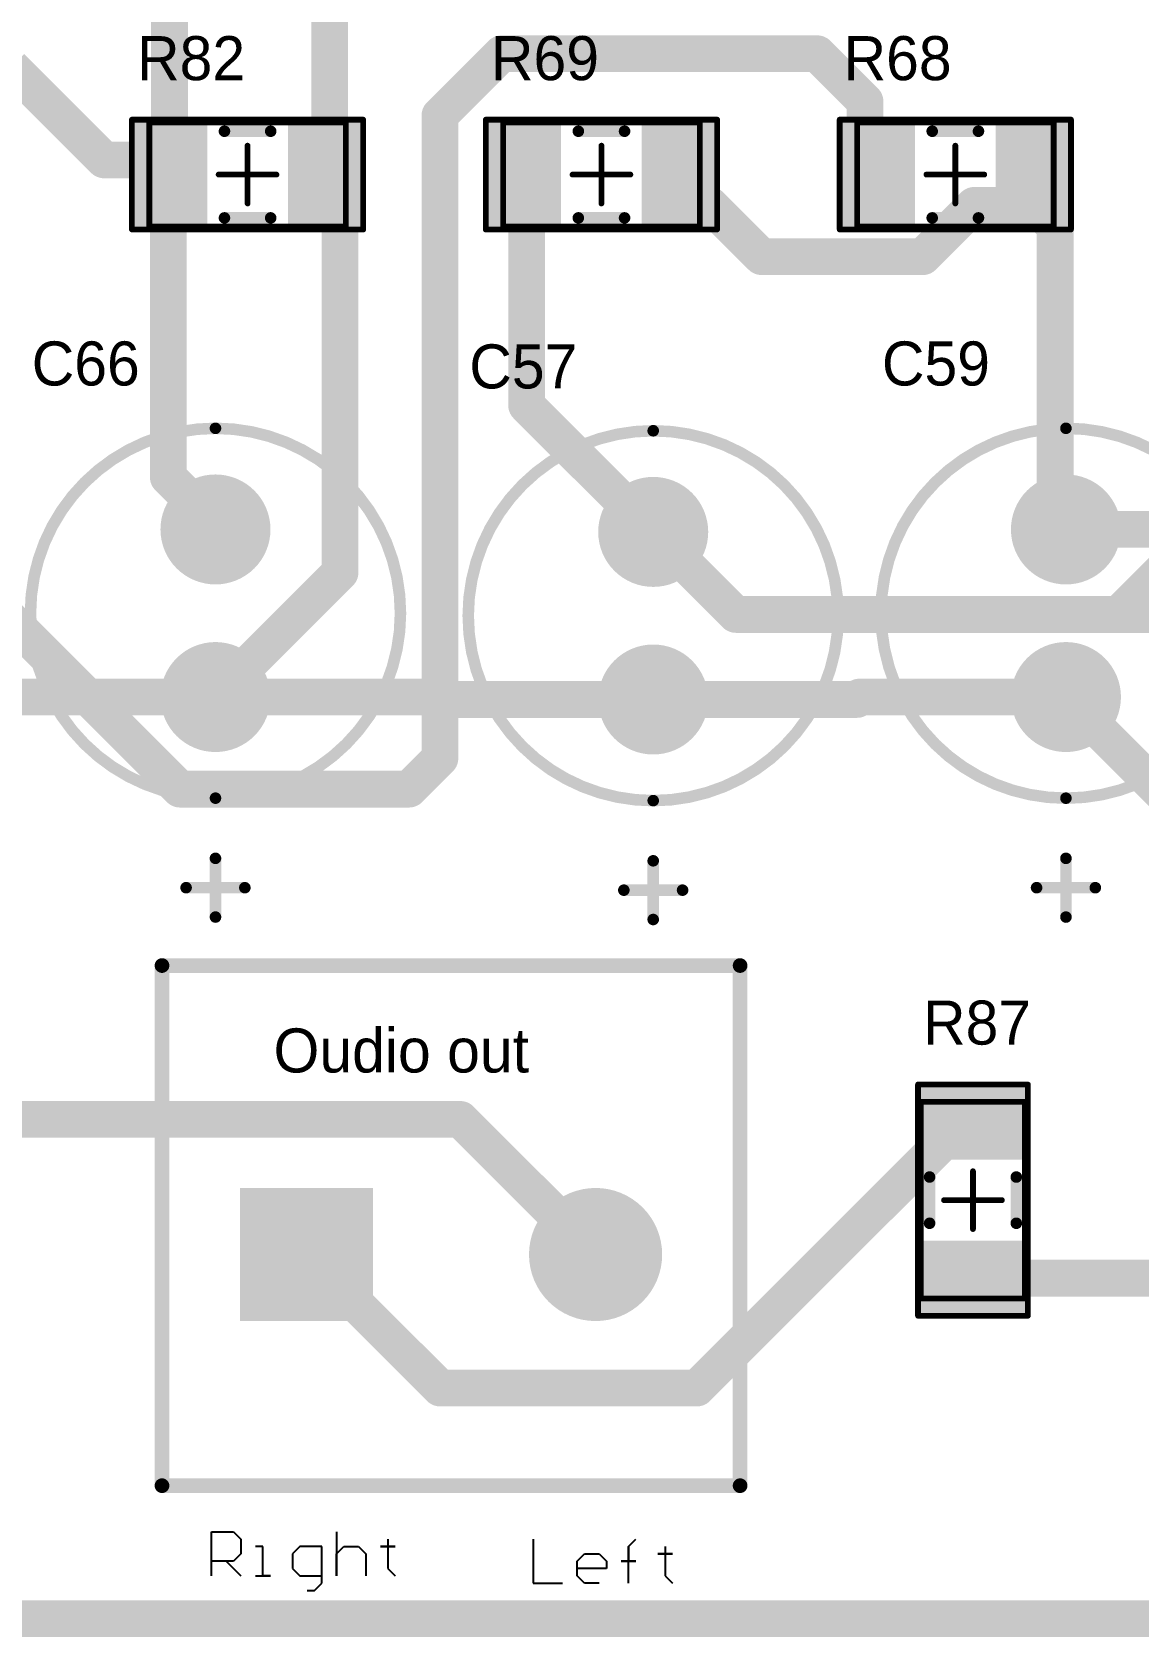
# Model space of a CAD drawing. Header units: millimetres. Extents: x 44 to 108.8, y 43.1 to 119.5.
# Drawn here: x 69.09 to 88.24, y 43.9 to 71.67 of the extents above; entities that cross this region are included whole.
import ezdxf

# ---------------------------------------------------------------- set-up
doc = ezdxf.new("R2010")
doc.units = ezdxf.units.MM
for name, color, linetype in [('BottomLayer', 5, 'Continuous'), ('BottomSolder', 6, 'Continuous'), ('Mechanical13', 56, 'Continuous'), ('Mechanical15', 56, 'Continuous'), ('MultiLayer', 9, 'Continuous'), ('TopLayer', 1, 'Continuous'), ('TopOverlay', 2, 'Continuous'), ('TopPaste', 8, 'Continuous'), ('TopSolder', 216, 'Continuous')]:
    doc.layers.add(name, color=color, linetype=linetype)

# ---------------------------------------------------------------- blocks, each defined once
blk = doc.blocks.new('HEADER_2_9')
at = {"layer": 'BottomLayer', "const_width": 1.05000044}
blk.add_lwpolyline([(4.47498978, 0, 1), (5.524990219999999, 0, 1)], format="xyb", close=True, dxfattribs=at)
at = {"layer": 'BottomLayer'}
blk.add_solid([(-1.05000044, -1.05000044), (1.05000044, -1.05000044), (-1.05000044, 1.05000044), (1.05000044, 1.05000044)], dxfattribs=at)
at = {"layer": 'BottomSolder', "const_width": 1.15160044}
blk.add_lwpolyline([(4.42418978, 0, 1), (5.57579022, 0, 1)], format="xyb", close=True, dxfattribs=at)
at = {"layer": 'BottomSolder'}
blk.add_solid([(-1.15160044, -1.15160044), (1.15160044, -1.15160044), (-1.15160044, 1.15160044), (1.15160044, 1.15160044)], dxfattribs=at)
at = {"layer": 'MultiLayer', "const_width": 1.05000044}
blk.add_lwpolyline([(4.47498978, 0, 1), (5.524990219999999, 0, 1)], format="xyb", close=True, dxfattribs=at)
at = {"layer": 'MultiLayer'}
blk.add_solid([(-1.05000044, -1.05000044), (1.05000044, -1.05000044), (-1.05000044, 1.05000044), (1.05000044, 1.05000044)], dxfattribs=at)
at = {"layer": 'TopLayer', "const_width": 1.05000044}
blk.add_lwpolyline([(4.47498978, 0, 1), (5.524990219999999, 0, 1)], format="xyb", close=True, dxfattribs=at)
at = {"layer": 'TopLayer'}
blk.add_solid([(-1.05000044, -1.05000044), (1.05000044, -1.05000044), (-1.05000044, 1.05000044), (1.05000044, 1.05000044)], dxfattribs=at)
at = {"layer": 'TopOverlay', "const_width": 0.254}
for points in [[(-2.5000204, 4.999989999999999), (7.500010399999999, 4.999989999999999)], [(-2.5000204, -3.999992), (-2.5000204, 4.999989999999999)], [(7.500010399999999, -3.999992), (7.500010399999999, 4.999989999999999)], [(-2.5000204, -3.999992), (7.500010399999999, -3.999992)]]:
    blk.add_lwpolyline(points, dxfattribs=at)
at = {"layer": 'TopOverlay', "const_width": 0.127}
for points in [[(-2.5635204, 4.999989999999999, 1), (-2.4365204, 4.999989999999999, 1)], [(-2.5635204, 4.999989999999999, 1), (-2.4365204, 4.999989999999999, 1)], [(7.4365104, 4.999989999999999, 1), (7.563510399999999, 4.999989999999999, 1)], [(7.4365104, 4.999989999999999, 1), (7.563510399999999, 4.999989999999999, 1)], [(-2.5635204, -3.999992, 1), (-2.4365204, -3.999992, 1)], [(-2.5635204, -3.999992, 1), (-2.4365204, -3.999992, 1)], [(7.4365104, -3.999992, 1), (7.563510399999999, -3.999992, 1)], [(7.4365104, -3.999992, 1), (7.563510399999999, -3.999992, 1)]]:
    blk.add_lwpolyline(points, format="xyb", close=True, dxfattribs=at)
at = {"layer": 'TopSolder', "const_width": 1.15160044}
blk.add_lwpolyline([(4.42418978, 0, 1), (5.57579022, 0, 1)], format="xyb", close=True, dxfattribs=at)
at = {"layer": 'TopSolder'}
blk.add_solid([(-1.15160044, -1.15160044), (1.15160044, -1.15160044), (-1.15160044, 1.15160044), (1.15160044, 1.15160044)], dxfattribs=at)
blk = doc.blocks.new('C1206_11')
at = {"layer": 'Mechanical13', "const_width": 0.0999998}
for points in [[(-1.69999406, 0.89998296), (1.69999914, 0.89998296)], [(-1.69999406, 0.89998296), (-1.69999406, -0.90001344)], [(1.69999914, 0.89998296), (1.69999914, -0.90001344)], [(-1.69999406, -0.90001344), (1.69999914, -0.90001344)]]:
    blk.add_lwpolyline(points, dxfattribs=at)
at = {"layer": 'Mechanical13', "const_width": 0.0499999}
for points in [[(-1.72499274, 0.89998296, 1), (-1.67499538, 0.89998296, 1)], [(-1.72499274, 0.89998296, 1), (-1.67499538, 0.89998296, 1)], [(1.67500046, 0.89998296, 1), (1.72499782, 0.89998296, 1)], [(1.67500046, 0.89998296, 1), (1.72499782, 0.89998296, 1)], [(-1.72499274, -0.90001344, 1), (-1.67499538, -0.90001344, 1)], [(-1.72499274, -0.90001344, 1), (-1.67499538, -0.90001344, 1)], [(1.67500046, -0.90001344, 1), (1.72499782, -0.90001344, 1)], [(1.67500046, -0.90001344, 1), (1.72499782, -0.90001344, 1)]]:
    blk.add_lwpolyline(points, format="xyb", close=True, dxfattribs=at)
at = {"layer": 'Mechanical15', "const_width": 0.0999998}
for points in [[(-2.00001886, 0.95002096), (2.00002394, 0.95002096)], [(-2.00001886, 0.95002096), (-2.00001886, -0.95000064)], [(2.00002394, 0.95002096), (2.00002394, -0.95000064)], [(-2.286e-05, 0.49998376), (-2.286e-05, -0.5000142399999999)], [(-0.49999646, 1.016e-05), (0.50000154, 1.016e-05)], [(-2.00001886, -0.95000064), (2.00002394, -0.95000064)]]:
    blk.add_lwpolyline(points, dxfattribs=at)
at = {"layer": 'Mechanical15', "const_width": 0.0499999}
for points in [[(-2.02501754, 0.95002096, 1), (-1.97502018, 0.95002096, 1)], [(-2.02501754, 0.95002096, 1), (-1.97502018, 0.95002096, 1)], [(1.97502526, 0.95002096, 1), (2.02502262, 0.95002096, 1)], [(1.97502526, 0.95002096, 1), (2.02502262, 0.95002096, 1)], [(-0.02502154, 0.49998376, 1), (0.02497582, 0.49998376, 1)], [(-0.5249951399999999, 1.016e-05, 1), (-0.47499778, 1.016e-05, 1)], [(0.47500286, 1.016e-05, 1), (0.52500022, 1.016e-05, 1)], [(-0.02502154, -0.5000142399999999, 1), (0.02497582, -0.5000142399999999, 1)], [(-2.02501754, -0.95000064, 1), (-1.97502018, -0.95000064, 1)], [(-2.02501754, -0.95000064, 1), (-1.97502018, -0.95000064, 1)], [(1.97502526, -0.95000064, 1), (2.02502262, -0.95000064, 1)], [(1.97502526, -0.95000064, 1), (2.02502262, -0.95000064, 1)]]:
    blk.add_lwpolyline(points, format="xyb", close=True, dxfattribs=at)
at = {"layer": 'TopLayer'}
for points in [[(-0.7999831599999999, -0.8499881399999999), (-0.7999831599999999, 0.85000846), (-1.89998096, -0.8499881399999999), (-1.89998096, 0.85000846)], [(1.89998604, -0.8499881399999999), (1.89998604, 0.85000846), (0.7999882399999999, -0.8499881399999999), (0.7999882399999999, 0.85000846)]]:
    blk.add_solid(points, dxfattribs=at)
at = {"layer": 'TopOverlay', "const_width": 0.1999996}
for points in [[(-0.40002206, 0.75002136), (0.39997634, 0.75002136)], [(-0.40002206, -0.75000104), (0.39997634, -0.75000104)]]:
    blk.add_lwpolyline(points, dxfattribs=at)
at = {"layer": 'TopOverlay', "const_width": 0.0999998}
for points in [[(-0.45002196, 0.75002136, 1), (-0.35002216, 0.75002136, 1)], [(0.34997644, 0.75002136, 1), (0.44997624, 0.75002136, 1)], [(-0.45002196, -0.75000104, 1), (-0.35002216, -0.75000104, 1)], [(0.34997644, -0.75000104, 1), (0.44997624, -0.75000104, 1)]]:
    blk.add_lwpolyline(points, format="xyb", close=True, dxfattribs=at)
at = {"layer": 'TopPaste'}
for points in [[(-0.7999831599999999, -0.8499881399999999), (-0.7999831599999999, 0.85000846), (-1.89998096, -0.8499881399999999), (-1.89998096, 0.85000846)], [(1.89998604, -0.8499881399999999), (1.89998604, 0.85000846), (0.7999882399999999, -0.8499881399999999), (0.7999882399999999, 0.85000846)]]:
    blk.add_solid(points, dxfattribs=at)
at = {"layer": 'TopSolder'}
for points in [[(-0.69838316, -0.9515881399999999), (-0.69838316, 0.95160846), (-2.00158096, -0.9515881399999999), (-2.00158096, 0.95160846)], [(2.00158604, -0.9515881399999999), (2.00158604, 0.95160846), (0.6983882399999999, -0.9515881399999999), (0.6983882399999999, 0.95160846)]]:
    blk.add_solid(points, dxfattribs=at)
blk = doc.blocks.new('C1206_16')
at = {"layer": 'Mechanical13', "const_width": 0.0999998}
for points in [[(1.69998644, 0.90001344), (-1.70000676, 0.90001344)], [(-1.70000676, 0.90001344), (-1.70000676, -0.89998296)], [(1.69998644, 0.90001344), (1.69998644, -0.89998296)], [(1.69998644, -0.89998296), (-1.70000676, -0.89998296)]]:
    blk.add_lwpolyline(points, dxfattribs=at)
at = {"layer": 'Mechanical13', "const_width": 0.0499999}
for points in [[(-1.72500544, 0.90001344, 1), (-1.67500808, 0.90001344, 1)], [(-1.72500544, 0.90001344, 1), (-1.67500808, 0.90001344, 1)], [(1.67498776, 0.90001344, 1), (1.72498512, 0.90001344, 1)], [(1.67498776, 0.90001344, 1), (1.72498512, 0.90001344, 1)], [(-1.72500544, -0.89998296, 1), (-1.67500808, -0.89998296, 1)], [(-1.72500544, -0.89998296, 1), (-1.67500808, -0.89998296, 1)], [(1.67498776, -0.89998296, 1), (1.72498512, -0.89998296, 1)], [(1.67498776, -0.89998296, 1), (1.72498512, -0.89998296, 1)]]:
    blk.add_lwpolyline(points, format="xyb", close=True, dxfattribs=at)
at = {"layer": 'Mechanical15', "const_width": 0.0999998}
for points in [[(2.00001124, 0.95000064), (-1.99998076, 0.95000064)], [(-1.99998076, 0.95000064), (-1.99998076, -0.95002096)], [(2.00001124, 0.95000064), (2.00001124, -0.95002096)], [(1.524e-05, 0.5000142399999999), (1.524e-05, -0.49998376)], [(0.49998884, -1.016e-05), (-0.50000916, -1.016e-05)], [(2.00001124, -0.95002096), (-1.99998076, -0.95002096)]]:
    blk.add_lwpolyline(points, dxfattribs=at)
at = {"layer": 'Mechanical15', "const_width": 0.0499999}
for points in [[(-2.02497944, 0.95000064, 1), (-1.97498208, 0.95000064, 1)], [(-2.02497944, 0.95000064, 1), (-1.97498208, 0.95000064, 1)], [(1.97501256, 0.95000064, 1), (2.02500992, 0.95000064, 1)], [(1.97501256, 0.95000064, 1), (2.02500992, 0.95000064, 1)], [(-0.02498344, 0.5000142399999999, 1), (0.02501392, 0.5000142399999999, 1)], [(-0.52500784, -1.016e-05, 1), (-0.47501048, -1.016e-05, 1)], [(0.4749901599999999, -1.016e-05, 1), (0.52498752, -1.016e-05, 1)], [(-0.02498344, -0.49998376, 1), (0.02501392, -0.49998376, 1)], [(-2.02497944, -0.95002096, 1), (-1.97498208, -0.95002096, 1)], [(-2.02497944, -0.95002096, 1), (-1.97498208, -0.95002096, 1)], [(1.97501256, -0.95002096, 1), (2.02500992, -0.95002096, 1)], [(1.97501256, -0.95002096, 1), (2.02500992, -0.95002096, 1)]]:
    blk.add_lwpolyline(points, format="xyb", close=True, dxfattribs=at)
at = {"layer": 'TopLayer'}
for points in [[(-0.79999586, -0.85000846), (-0.79999586, 0.8499881399999999), (-1.89999366, -0.85000846), (-1.89999366, 0.8499881399999999)], [(1.89997334, -0.85000846), (1.89997334, 0.8499881399999999), (0.7999755399999999, -0.85000846), (0.7999755399999999, 0.8499881399999999)]]:
    blk.add_solid(points, dxfattribs=at)
at = {"layer": 'TopOverlay', "const_width": 0.1999996}
for points in [[(0.40001444, 0.75000104), (-0.39998396, 0.75000104)], [(0.40001444, -0.75002136), (-0.39998396, -0.75002136)]]:
    blk.add_lwpolyline(points, dxfattribs=at)
at = {"layer": 'TopOverlay', "const_width": 0.0999998}
for points in [[(-0.44998386, 0.75000104, 1), (-0.34998406, 0.75000104, 1)], [(0.35001454, 0.75000104, 1), (0.45001434, 0.75000104, 1)], [(-0.44998386, -0.75002136, 1), (-0.34998406, -0.75002136, 1)], [(0.35001454, -0.75002136, 1), (0.45001434, -0.75002136, 1)]]:
    blk.add_lwpolyline(points, format="xyb", close=True, dxfattribs=at)
at = {"layer": 'TopPaste'}
for points in [[(-0.79999586, -0.85000846), (-0.79999586, 0.8499881399999999), (-1.89999366, -0.85000846), (-1.89999366, 0.8499881399999999)], [(1.89997334, -0.85000846), (1.89997334, 0.8499881399999999), (0.7999755399999999, -0.85000846), (0.7999755399999999, 0.8499881399999999)]]:
    blk.add_solid(points, dxfattribs=at)
at = {"layer": 'TopSolder'}
for points in [[(-0.69839586, -0.95160846), (-0.69839586, 0.9515881399999999), (-2.00159366, -0.95160846), (-2.00159366, 0.9515881399999999)], [(2.00157334, -0.95160846), (2.00157334, 0.9515881399999999), (0.69837554, -0.95160846), (0.69837554, 0.9515881399999999)]]:
    blk.add_solid(points, dxfattribs=at)
blk = doc.blocks.new('C1206_29')
at = {"layer": 'Mechanical13', "const_width": 0.0999998}
for points in [[(-1.70000676, -0.90001344), (-1.70000676, 0.89998296)], [(-1.70000676, 0.89998296), (1.69998644, 0.89998296)], [(1.69998644, -0.90001344), (1.69998644, 0.89998296)], [(-1.70000676, -0.90001344), (1.69998644, -0.90001344)]]:
    blk.add_lwpolyline(points, dxfattribs=at)
at = {"layer": 'Mechanical13', "const_width": 0.0499999}
for points in [[(-1.72500544, 0.89998296, 1), (-1.67500808, 0.89998296, 1)], [(-1.72500544, 0.89998296, 1), (-1.67500808, 0.89998296, 1)], [(1.67498776, 0.89998296, 1), (1.72498512, 0.89998296, 1)], [(1.67498776, 0.89998296, 1), (1.72498512, 0.89998296, 1)], [(-1.72500544, -0.90001344, 1), (-1.67500808, -0.90001344, 1)], [(-1.72500544, -0.90001344, 1), (-1.67500808, -0.90001344, 1)], [(1.67498776, -0.90001344, 1), (1.72498512, -0.90001344, 1)], [(1.67498776, -0.90001344, 1), (1.72498512, -0.90001344, 1)]]:
    blk.add_lwpolyline(points, format="xyb", close=True, dxfattribs=at)
at = {"layer": 'Mechanical15', "const_width": 0.0999998}
for points in [[(-1.99998076, -0.95000064), (-1.99998076, 0.95002096)], [(-1.99998076, 0.95002096), (2.00001124, 0.95002096)], [(2.00001124, -0.95000064), (2.00001124, 0.95002096)], [(1.524e-05, -0.5000142399999999), (1.524e-05, 0.49998376)], [(-0.50000916, 1.016e-05), (0.49998884, 1.016e-05)], [(-1.99998076, -0.95000064), (2.00001124, -0.95000064)]]:
    blk.add_lwpolyline(points, dxfattribs=at)
at = {"layer": 'Mechanical15', "const_width": 0.0499999}
for points in [[(-2.02497944, 0.95002096, 1), (-1.97498208, 0.95002096, 1)], [(-2.02497944, 0.95002096, 1), (-1.97498208, 0.95002096, 1)], [(1.97501256, 0.95002096, 1), (2.02500992, 0.95002096, 1)], [(1.97501256, 0.95002096, 1), (2.02500992, 0.95002096, 1)], [(-0.02498344, 0.49998376, 1), (0.02501392, 0.49998376, 1)], [(-0.52500784, 1.016e-05, 1), (-0.47501048, 1.016e-05, 1)], [(0.4749901599999999, 1.016e-05, 1), (0.52498752, 1.016e-05, 1)], [(-0.02498344, -0.5000142399999999, 1), (0.02501392, -0.5000142399999999, 1)], [(-2.02497944, -0.95000064, 1), (-1.97498208, -0.95000064, 1)], [(-2.02497944, -0.95000064, 1), (-1.97498208, -0.95000064, 1)], [(1.97501256, -0.95000064, 1), (2.02500992, -0.95000064, 1)], [(1.97501256, -0.95000064, 1), (2.02500992, -0.95000064, 1)]]:
    blk.add_lwpolyline(points, format="xyb", close=True, dxfattribs=at)
at = {"layer": 'TopLayer'}
for points in [[(-0.79999586, -0.8499881399999999), (-0.79999586, 0.85000846), (-1.89999366, -0.8499881399999999), (-1.89999366, 0.85000846)], [(1.90002414, -0.8499881399999999), (1.90002414, 0.85000846), (0.80002634, -0.8499881399999999), (0.80002634, 0.85000846)]]:
    blk.add_solid(points, dxfattribs=at)
at = {"layer": 'TopOverlay', "const_width": 0.1999996}
for points in [[(-0.39998396, 0.75002136), (0.40001444, 0.75002136)], [(-0.39998396, -0.75000104), (0.40001444, -0.75000104)]]:
    blk.add_lwpolyline(points, dxfattribs=at)
at = {"layer": 'TopOverlay', "const_width": 0.0999998}
for points in [[(-0.44998386, 0.75002136, 1), (-0.34998406, 0.75002136, 1)], [(0.35001454, 0.75002136, 1), (0.45001434, 0.75002136, 1)], [(-0.44998386, -0.75000104, 1), (-0.34998406, -0.75000104, 1)], [(0.35001454, -0.75000104, 1), (0.45001434, -0.75000104, 1)]]:
    blk.add_lwpolyline(points, format="xyb", close=True, dxfattribs=at)
at = {"layer": 'TopPaste'}
for points in [[(-0.79999586, -0.8499881399999999), (-0.79999586, 0.85000846), (-1.89999366, -0.8499881399999999), (-1.89999366, 0.85000846)], [(1.90002414, -0.8499881399999999), (1.90002414, 0.85000846), (0.80002634, -0.8499881399999999), (0.80002634, 0.85000846)]]:
    blk.add_solid(points, dxfattribs=at)
at = {"layer": 'TopSolder'}
for points in [[(-0.69839586, -0.9515881399999999), (-0.69839586, 0.95160846), (-2.00159366, -0.9515881399999999), (-2.00159366, 0.95160846)], [(2.00162414, -0.9515881399999999), (2.00162414, 0.95160846), (0.6984263399999999, -0.9515881399999999), (0.6984263399999999, 0.95160846)]]:
    blk.add_solid(points, dxfattribs=at)
blk = doc.blocks.new('C1206_30')
at = {"layer": 'Mechanical13', "const_width": 0.0999998}
for points in [[(1.69998136, 0.90001344), (-1.70001184, 0.90001344)], [(-1.70001184, 0.90001344), (-1.70001184, -0.89998296)], [(1.69998136, 0.90001344), (1.69998136, -0.89998296)], [(1.69998136, -0.89998296), (-1.70001184, -0.89998296)]]:
    blk.add_lwpolyline(points, dxfattribs=at)
at = {"layer": 'Mechanical13', "const_width": 0.0499999}
for points in [[(-1.72501052, 0.90001344, 1), (-1.67501316, 0.90001344, 1)], [(-1.72501052, 0.90001344, 1), (-1.67501316, 0.90001344, 1)], [(1.67498268, 0.90001344, 1), (1.72498004, 0.90001344, 1)], [(1.67498268, 0.90001344, 1), (1.72498004, 0.90001344, 1)], [(-1.72501052, -0.89998296, 1), (-1.67501316, -0.89998296, 1)], [(-1.72501052, -0.89998296, 1), (-1.67501316, -0.89998296, 1)], [(1.67498268, -0.89998296, 1), (1.72498004, -0.89998296, 1)], [(1.67498268, -0.89998296, 1), (1.72498004, -0.89998296, 1)]]:
    blk.add_lwpolyline(points, format="xyb", close=True, dxfattribs=at)
at = {"layer": 'Mechanical15', "const_width": 0.0999998}
for points in [[(2.00000616, 0.95000064), (-1.99998584, 0.95000064)], [(-1.99998584, 0.95000064), (-1.99998584, -0.95002096)], [(2.00000616, 0.95000064), (2.00000616, -0.95002096)], [(1.016e-05, 0.5000142399999999), (1.016e-05, -0.49998376)], [(0.49998376, -1.016e-05), (-0.5000142399999999, -1.016e-05)], [(2.00000616, -0.95002096), (-1.99998584, -0.95002096)]]:
    blk.add_lwpolyline(points, dxfattribs=at)
at = {"layer": 'Mechanical15', "const_width": 0.0499999}
for points in [[(-2.02498452, 0.95000064, 1), (-1.97498716, 0.95000064, 1)], [(-2.02498452, 0.95000064, 1), (-1.97498716, 0.95000064, 1)], [(1.97500748, 0.95000064, 1), (2.02500484, 0.95000064, 1)], [(1.97500748, 0.95000064, 1), (2.02500484, 0.95000064, 1)], [(-0.02498852, 0.5000142399999999, 1), (0.02500884, 0.5000142399999999, 1)], [(-0.5250129199999999, -1.016e-05, 1), (-0.4750155599999999, -1.016e-05, 1)], [(0.47498508, -1.016e-05, 1), (0.5249824399999999, -1.016e-05, 1)], [(-0.02498852, -0.49998376, 1), (0.02500884, -0.49998376, 1)], [(-2.02498452, -0.95002096, 1), (-1.97498716, -0.95002096, 1)], [(-2.02498452, -0.95002096, 1), (-1.97498716, -0.95002096, 1)], [(1.97500748, -0.95002096, 1), (2.02500484, -0.95002096, 1)], [(1.97500748, -0.95002096, 1), (2.02500484, -0.95002096, 1)]]:
    blk.add_lwpolyline(points, format="xyb", close=True, dxfattribs=at)
at = {"layer": 'TopLayer'}
for points in [[(-0.8000009399999999, -0.85000846), (-0.8000009399999999, 0.8499881399999999), (-1.89999874, -0.85000846), (-1.89999874, 0.8499881399999999)], [(1.90001906, -0.85000846), (1.90001906, 0.8499881399999999), (0.80002126, -0.85000846), (0.80002126, 0.8499881399999999)]]:
    blk.add_solid(points, dxfattribs=at)
at = {"layer": 'TopOverlay', "const_width": 0.1999996}
for points in [[(0.40000936, 0.75000104), (-0.39998904, 0.75000104)], [(0.40000936, -0.75002136), (-0.39998904, -0.75002136)]]:
    blk.add_lwpolyline(points, dxfattribs=at)
at = {"layer": 'TopOverlay', "const_width": 0.0999998}
for points in [[(-0.4499889399999999, 0.75000104, 1), (-0.34998914, 0.75000104, 1)], [(0.3500094599999999, 0.75000104, 1), (0.45000926, 0.75000104, 1)], [(-0.4499889399999999, -0.75002136, 1), (-0.34998914, -0.75002136, 1)], [(0.3500094599999999, -0.75002136, 1), (0.45000926, -0.75002136, 1)]]:
    blk.add_lwpolyline(points, format="xyb", close=True, dxfattribs=at)
at = {"layer": 'TopPaste'}
for points in [[(-0.8000009399999999, -0.85000846), (-0.8000009399999999, 0.8499881399999999), (-1.89999874, -0.85000846), (-1.89999874, 0.8499881399999999)], [(1.90001906, -0.85000846), (1.90001906, 0.8499881399999999), (0.80002126, -0.85000846), (0.80002126, 0.8499881399999999)]]:
    blk.add_solid(points, dxfattribs=at)
at = {"layer": 'TopSolder'}
for points in [[(-0.69840094, -0.95160846), (-0.69840094, 0.9515881399999999), (-2.00159874, -0.95160846), (-2.00159874, 0.9515881399999999)], [(2.00161906, -0.95160846), (2.00161906, 0.9515881399999999), (0.69842126, -0.95160846), (0.69842126, 0.9515881399999999)]]:
    blk.add_solid(points, dxfattribs=at)
blk = doc.blocks.new('CAPACITOR_100UF_44')
at = {"layer": 'BottomLayer', "const_width": 0.8499983}
for points in [[(-0.4249801, 2.032e-05, 1), (0.42502074, 2.032e-05, 1)], [(2.4749887, 2.032e-05, 1), (3.32498954, 2.032e-05, 1)]]:
    blk.add_lwpolyline(points, format="xyb", close=True, dxfattribs=at)
at = {"layer": 'BottomSolder', "const_width": 0.9515982999999999}
for points in [[(-0.4757801, 2.032e-05, 1), (0.47582074, 2.032e-05, 1)], [(2.4241887, 2.032e-05, 1), (3.37578954, 2.032e-05, 1)]]:
    blk.add_lwpolyline(points, format="xyb", close=True, dxfattribs=at)
at = {"layer": 'MultiLayer', "const_width": 0.8499983}
for points in [[(-0.4249801, 2.032e-05, 1), (0.42502074, 2.032e-05, 1)], [(2.4749887, 2.032e-05, 1), (3.32498954, 2.032e-05, 1)]]:
    blk.add_lwpolyline(points, format="xyb", close=True, dxfattribs=at)
at = {"layer": 'TopLayer', "const_width": 0.8499983}
for points in [[(-0.4249801, 2.032e-05, 1), (0.42502074, 2.032e-05, 1)], [(2.4749887, 2.032e-05, 1), (3.32498954, 2.032e-05, 1)]]:
    blk.add_lwpolyline(points, format="xyb", close=True, dxfattribs=at)
at = {"layer": 'TopOverlay'}
for points, const_width in [([(4.65000086, 0, 1), (-1.75000158, 0, 1)], 0.1999996), ([(6.14899202, 0.50802032, 1), (6.24899182, 0.50802032, 1)], 0.0999998), ([(-1.80000148, 0, 1), (-1.70000168, 0, 1)], 0.0999998), ([(4.60000096, 0, 1), (4.700000759999999, 0, 1)], 0.0999998), ([(5.64099202, 2.032e-05, 1), (5.74099182, 2.032e-05, 1)], 0.0999998), ([(6.65699202, 2.032e-05, 1), (6.75699182, 2.032e-05, 1)], 0.0999998), ([(6.14899202, -0.50797968, 1), (6.24899182, -0.50797968, 1)], 0.0999998)]:
    blk.add_lwpolyline(points, format="xyb", close=True, dxfattribs=dict(at, const_width=const_width))
at = {"layer": 'TopOverlay', "const_width": 0.1999996}
for points in [[(6.198991919999999, -0.50797968), (6.198991919999999, 0.50802032)], [(6.706991919999999, 2.032e-05), (5.690991919999999, 2.032e-05)]]:
    blk.add_lwpolyline(points, dxfattribs=at)
at = {"layer": 'TopSolder', "const_width": 0.9515982999999999}
for points in [[(-0.4757801, 2.032e-05, 1), (0.47582074, 2.032e-05, 1)], [(2.4241887, 2.032e-05, 1), (3.37578954, 2.032e-05, 1)]]:
    blk.add_lwpolyline(points, format="xyb", close=True, dxfattribs=at)
blk = doc.blocks.new('CAPACITOR_100UF_51')
at = {"layer": 'BottomLayer', "const_width": 0.8499983}
for points in [[(-0.4250004199999999, 0, 1), (0.4250004199999999, 0, 1)], [(2.47501918, 0, 1), (3.32502002, 0, 1)]]:
    blk.add_lwpolyline(points, format="xyb", close=True, dxfattribs=at)
at = {"layer": 'BottomSolder', "const_width": 0.9515982999999999}
for points in [[(-0.47580042, 0, 1), (0.47580042, 0, 1)], [(2.42421918, 0, 1), (3.37582002, 0, 1)]]:
    blk.add_lwpolyline(points, format="xyb", close=True, dxfattribs=at)
at = {"layer": 'MultiLayer', "const_width": 0.8499983}
for points in [[(-0.4250004199999999, 0, 1), (0.4250004199999999, 0, 1)], [(2.47501918, 0, 1), (3.32502002, 0, 1)]]:
    blk.add_lwpolyline(points, format="xyb", close=True, dxfattribs=at)
at = {"layer": 'TopLayer', "const_width": 0.8499983}
for points in [[(-0.4250004199999999, 0, 1), (0.4250004199999999, 0, 1)], [(2.47501918, 0, 1), (3.32502002, 0, 1)]]:
    blk.add_lwpolyline(points, format="xyb", close=True, dxfattribs=at)
at = {"layer": 'TopOverlay'}
for points, const_width in [([(4.65000086, 0, 1), (-1.75000158, 0, 1)], 0.1999996), ([(6.1490225, 0.508, 1), (6.2490223, 0.508, 1)], 0.0999998), ([(-1.80000148, 0, 1), (-1.70000168, 0, 1)], 0.0999998), ([(4.60000096, 0, 1), (4.700000759999999, 0, 1)], 0.0999998), ([(5.641022499999999, 0, 1), (5.741022299999999, 0, 1)], 0.0999998), ([(6.657022499999999, 0, 1), (6.757022299999999, 0, 1)], 0.0999998), ([(6.1490225, -0.508, 1), (6.2490223, -0.508, 1)], 0.0999998)]:
    blk.add_lwpolyline(points, format="xyb", close=True, dxfattribs=dict(at, const_width=const_width))
at = {"layer": 'TopOverlay', "const_width": 0.1999996}
for points in [[(6.1990224, -0.508), (6.1990224, 0.508)], [(6.7070224, 0), (5.6910224, 0)]]:
    blk.add_lwpolyline(points, dxfattribs=at)
at = {"layer": 'TopSolder', "const_width": 0.9515982999999999}
for points in [[(-0.47580042, 0, 1), (0.47580042, 0, 1)], [(2.42421918, 0, 1), (3.37582002, 0, 1)]]:
    blk.add_lwpolyline(points, format="xyb", close=True, dxfattribs=at)
blk = doc.blocks.new('CAPACITOR_100UF_53')
at = {"layer": 'BottomLayer', "const_width": 0.8499983}
for points in [[(-0.42499026, 1.524e-05, 1), (0.42501058, 1.524e-05, 1)], [(2.47497854, 1.524e-05, 1), (3.32497938, 1.524e-05, 1)]]:
    blk.add_lwpolyline(points, format="xyb", close=True, dxfattribs=at)
at = {"layer": 'BottomSolder', "const_width": 0.9515982999999999}
for points in [[(-0.47579026, 1.524e-05, 1), (0.47581058, 1.524e-05, 1)], [(2.42417854, 1.524e-05, 1), (3.37577938, 1.524e-05, 1)]]:
    blk.add_lwpolyline(points, format="xyb", close=True, dxfattribs=at)
at = {"layer": 'MultiLayer', "const_width": 0.8499983}
for points in [[(-0.42499026, 1.524e-05, 1), (0.42501058, 1.524e-05, 1)], [(2.47497854, 1.524e-05, 1), (3.32497938, 1.524e-05, 1)]]:
    blk.add_lwpolyline(points, format="xyb", close=True, dxfattribs=at)
at = {"layer": 'TopLayer', "const_width": 0.8499983}
for points in [[(-0.42499026, 1.524e-05, 1), (0.42501058, 1.524e-05, 1)], [(2.47497854, 1.524e-05, 1), (3.32497938, 1.524e-05, 1)]]:
    blk.add_lwpolyline(points, format="xyb", close=True, dxfattribs=at)
at = {"layer": 'TopOverlay'}
for points, const_width in [([(4.65000086, 0, 1), (-1.75000158, 0, 1)], 0.1999996), ([(6.148981859999999, 0.50801524, 1), (6.248981659999999, 0.50801524, 1)], 0.0999998), ([(-1.80000148, 0, 1), (-1.70000168, 0, 1)], 0.0999998), ([(4.60000096, 0, 1), (4.700000759999999, 0, 1)], 0.0999998), ([(5.64098186, 1.524e-05, 1), (5.740981659999999, 1.524e-05, 1)], 0.0999998), ([(6.656981859999999, 1.524e-05, 1), (6.75698166, 1.524e-05, 1)], 0.0999998), ([(6.148981859999999, -0.50798476, 1), (6.248981659999999, -0.50798476, 1)], 0.0999998)]:
    blk.add_lwpolyline(points, format="xyb", close=True, dxfattribs=dict(at, const_width=const_width))
at = {"layer": 'TopOverlay', "const_width": 0.1999996}
for points in [[(6.19898176, -0.50798476), (6.19898176, 0.50801524)], [(6.706981760000001, 1.524e-05), (5.69098176, 1.524e-05)]]:
    blk.add_lwpolyline(points, dxfattribs=at)
at = {"layer": 'TopSolder', "const_width": 0.9515982999999999}
for points in [[(-0.47579026, 1.524e-05, 1), (0.47581058, 1.524e-05, 1)], [(2.42417854, 1.524e-05, 1), (3.37577938, 1.524e-05, 1)]]:
    blk.add_lwpolyline(points, format="xyb", close=True, dxfattribs=at)

msp = doc.modelspace()

# ---------------------------------------------------------------- linework, layer by layer
at = {"layer": 'BottomLayer', "const_width": 0.635}
for points in [[(86.977982, 63.0665744), (88.6697744, 63.0665744)], [(68.73011399999999, 60.1666056), (72.26660679999999, 60.1666056)], [(72.26660679999999, 60.1666056), (76.0222, 60.1666056)], [(76.0222, 60.1666056), (76.06466879999999, 60.1241368)], [(76.06466879999999, 60.1241368), (79.83855, 60.1241368)], [(79.83855, 60.1241368), (83.3628, 60.1241368)], [(83.3628, 60.1241368), (83.40521799999999, 60.16655479999999)], [(83.40521799999999, 60.16655479999999), (86.977982, 60.16655479999999)], [(86.977982, 60.16655479999999), (91.1945344, 55.9500024)]]:
    msp.add_lwpolyline(points, dxfattribs=at)
at = {"layer": 'BottomLayer', "const_width": 0.3175}
for points in [[(86.81923199999999, 63.0665744, 1), (87.136732, 63.0665744, 1)], [(72.1078568, 60.1666056, 1), (72.4253568, 60.1666056, 1)], [(72.1078568, 60.1666056, 1), (72.4253568, 60.1666056, 1)], [(75.86344999999999, 60.1666056, 1), (76.18095, 60.1666056, 1)], [(75.86344999999999, 60.1666056, 1), (76.18095, 60.1666056, 1)], [(75.9059188, 60.1241368, 1), (76.2234188, 60.1241368, 1)], [(75.9059188, 60.1241368, 1), (76.2234188, 60.1241368, 1)], [(79.6798, 60.1241368, 1), (79.9973, 60.1241368, 1)], [(79.6798, 60.1241368, 1), (79.9973, 60.1241368, 1)], [(83.20405, 60.1241368, 1), (83.52155, 60.1241368, 1)], [(83.20405, 60.1241368, 1), (83.52155, 60.1241368, 1)], [(83.24646800000001, 60.16655479999999, 1), (83.56396799999999, 60.16655479999999, 1)], [(83.24646800000001, 60.16655479999999, 1), (83.56396799999999, 60.16655479999999, 1)], [(86.81923199999999, 60.16655479999999, 1), (87.136732, 60.16655479999999, 1)], [(86.81923199999999, 60.16655479999999, 1), (87.136732, 60.16655479999999, 1)]]:
    msp.add_lwpolyline(points, format="xyb", close=True, dxfattribs=at)
at = {"layer": 'TopLayer', "const_width": 0.635}
for points in [[(71.47179, 69.59588824), (71.47179, 81.79702462)], [(74.24419999999999, 69.2795668), (74.24419999999999, 74.8284)], [(68.7324, 71.0692), (70.34126394, 69.46033605999999)], [(76.14920000000001, 70.231), (77.216, 71.2978)], [(77.216, 71.2978), (82.67699999999999, 71.2978)], [(82.67699999999999, 71.2978), (83.50261176, 70.47218824)], [(76.14920000000001, 59.1058), (76.14920000000001, 70.231)], [(83.50261176, 69.41910424), (83.50261176, 70.47218824)], [(70.34126394, 69.46033605999999), (71.23928855999999, 69.46033605999999)], [(71.23928855999999, 69.46033605999999), (71.47179, 69.22783462)], [(83.50261176, 69.41910424), (83.71459, 69.20712599999999)], [(71.4502, 69.185536), (71.47179, 69.20712599999999)], [(71.4502, 68.961), (71.4502, 69.185536)], [(71.47179, 69.20712599999999), (71.47179, 69.22783462)], [(74.1717592, 69.20712599999999), (74.24419999999999, 69.2795668)], [(74.1717592, 69.20712599999999), (74.40426064, 68.97462456)], [(77.64779999999999, 65.21485559999999), (77.64779999999999, 69.1896)], [(80.29321, 68.9071266), (80.29321, 69.20712599999999)], [(86.41461, 69.20712599999999), (86.64711144, 68.97462456)], [(86.41461, 68.9071266), (86.41461, 69.20712599999999)], [(71.4502, 63.97105061999999), (71.4502, 68.961)], [(74.40426064, 68.32038913999999), (74.40426064, 68.97462456)], [(80.29321, 68.9071266), (80.52571144, 68.67462516)], [(86.18210855999999, 68.67462516), (86.41461, 68.9071266)], [(86.64711144, 68.44733834), (86.64711144, 68.97462456)], [(80.52571144, 68.67462516), (80.82571083999999, 68.67462516)], [(80.82571083999999, 68.67462516), (81.71471084, 67.78562516)], [(84.50131436, 67.78562516), (85.39031435999999, 68.67462516)], [(85.39031435999999, 68.67462516), (86.18210855999999, 68.67462516)], [(74.40426064, 68.32038913999999), (74.422, 68.30264978)], [(74.422, 62.3219988), (74.422, 68.30264978)], [(86.64711144, 68.44733834), (86.7918, 68.30264978)], [(86.7918, 63.2527564), (86.7918, 68.30264978)], [(81.71471084, 67.78562516), (84.50131436, 67.78562516)], [(77.64779999999999, 65.21485559999999), (79.83855, 63.02410559999999)], [(71.4502, 63.97105061999999), (72.26660679999999, 63.15464382)], [(72.26660679999999, 63.0665744), (72.26660679999999, 63.15464382)], [(79.83855, 63.02410559999999), (81.2676556, 61.59499999999999)], [(86.7918, 63.2527564), (86.977982, 63.0665744)], [(72.26660679999999, 60.1666056), (74.422, 62.3219988)], [(87.884, 61.59499999999999), (88.67139999999999, 62.3824)], [(68.40601, 61.81979), (71.6534, 58.57239999999999)], [(81.2676556, 61.59499999999999), (87.884, 61.59499999999999)], [(87.884, 61.59499999999999), (89.58579999999999, 61.59499999999999)], [(75.6158, 58.57239999999999), (76.14920000000001, 59.1058)], [(71.6534, 58.57239999999999), (75.6158, 58.57239999999999)], [(66.5756352, 52.8581112), (76.50408879999999, 52.8581112)], [(76.50408879999999, 52.8581112), (78.8416, 50.5206)], [(84.83689916, 52.57861976), (85.0694006, 52.8111212)], [(85.0694006, 52.8111212), (85.3694, 52.8111212)], [(80.5942, 48.2092), (84.83689916, 52.45189916)], [(84.83689916, 52.45189916), (84.83689916, 52.57861976)], [(73.84161, 50.5206), (76.15301, 48.2092)], [(85.3694, 50.111152), (87.29979999999999, 50.111152)], [(87.29979999999999, 50.111152), (87.2998508, 50.11110119999999)], [(87.2998508, 50.11110119999999), (89.57800219999999, 50.11110119999999)], [(76.15301, 48.2092), (80.5942, 48.2092)], [(68.072, 44.2214), (101.1464068, 44.2214)]]:
    msp.add_lwpolyline(points, dxfattribs=at)
at = {"layer": 'TopLayer', "const_width": 0.3175}
for points in [[(77.05725, 71.2978, 1), (77.37475, 71.2978, 1)], [(77.05725, 71.2978, 1), (77.37475, 71.2978, 1)], [(82.51825, 71.2978, 1), (82.83574999999999, 71.2978, 1)], [(82.51825, 71.2978, 1), (82.83574999999999, 71.2978, 1)], [(75.99045, 70.231, 1), (76.30794999999999, 70.231, 1)], [(75.99045, 70.231, 1), (76.30794999999999, 70.231, 1)], [(83.34386176, 70.47218824, 1), (83.66136175999999, 70.47218824, 1)], [(83.34386176, 70.47218824, 1), (83.66136175999999, 70.47218824, 1)], [(70.18251393999999, 69.46033605999999, 1), (70.50001394, 69.46033605999999, 1)], [(70.18251393999999, 69.46033605999999, 1), (70.50001394, 69.46033605999999, 1)], [(71.08053856, 69.46033605999999, 1), (71.39803856, 69.46033605999999, 1)], [(71.08053856, 69.46033605999999, 1), (71.39803856, 69.46033605999999, 1)], [(71.31303999999999, 69.59588824, 1), (71.63054, 69.59588824, 1)], [(83.34386176, 69.41910424, 1), (83.66136175999999, 69.41910424, 1)], [(83.34386176, 69.41910424, 1), (83.66136175999999, 69.41910424, 1)], [(71.29145, 69.185536, 1), (71.60895, 69.185536, 1)], [(71.29145, 69.185536, 1), (71.60895, 69.185536, 1)], [(71.31303999999999, 69.22783462, 1), (71.63054, 69.22783462, 1)], [(71.31303999999999, 69.22783462, 1), (71.63054, 69.22783462, 1)], [(71.31303999999999, 69.20712599999999, 1), (71.63054, 69.20712599999999, 1)], [(71.31303999999999, 69.20712599999999, 1), (71.63054, 69.20712599999999, 1)], [(74.0130092, 69.20712599999999, 1), (74.3305092, 69.20712599999999, 1)], [(74.0130092, 69.20712599999999, 1), (74.3305092, 69.20712599999999, 1)], [(74.08545, 69.2795668, 1), (74.40295, 69.2795668, 1)], [(74.08545, 69.2795668, 1), (74.40295, 69.2795668, 1)], [(77.48904999999999, 69.1896, 1), (77.80655, 69.1896, 1)], [(80.13445999999999, 69.20712599999999, 1), (80.45196, 69.20712599999999, 1)], [(83.55584, 69.20712599999999, 1), (83.87333999999998, 69.20712599999999, 1)], [(86.25586, 69.20712599999999, 1), (86.57336, 69.20712599999999, 1)], [(86.25586, 69.20712599999999, 1), (86.57336, 69.20712599999999, 1)], [(71.29145, 68.961, 1), (71.60895, 68.961, 1)], [(71.29145, 68.961, 1), (71.60895, 68.961, 1)], [(74.24551063999999, 68.97462456, 1), (74.56301064, 68.97462456, 1)], [(74.24551063999999, 68.97462456, 1), (74.56301064, 68.97462456, 1)], [(80.13445999999999, 68.9071266, 1), (80.45196, 68.9071266, 1)], [(80.13445999999999, 68.9071266, 1), (80.45196, 68.9071266, 1)], [(86.25586, 68.9071266, 1), (86.57336, 68.9071266, 1)], [(86.25586, 68.9071266, 1), (86.57336, 68.9071266, 1)], [(86.48836143999999, 68.97462456, 1), (86.80586144, 68.97462456, 1)], [(86.48836143999999, 68.97462456, 1), (86.80586144, 68.97462456, 1)], [(80.36696144, 68.67462516, 1), (80.68446143999999, 68.67462516, 1)], [(80.36696144, 68.67462516, 1), (80.68446143999999, 68.67462516, 1)], [(80.66696084, 68.67462516, 1), (80.98446084, 68.67462516, 1)], [(80.66696084, 68.67462516, 1), (80.98446084, 68.67462516, 1)], [(85.23156436, 68.67462516, 1), (85.54906436, 68.67462516, 1)], [(85.23156436, 68.67462516, 1), (85.54906436, 68.67462516, 1)], [(86.02335855999999, 68.67462516, 1), (86.34085856, 68.67462516, 1)], [(86.02335855999999, 68.67462516, 1), (86.34085856, 68.67462516, 1)], [(74.24551063999999, 68.32038913999999, 1), (74.56301064, 68.32038913999999, 1)], [(74.24551063999999, 68.32038913999999, 1), (74.56301064, 68.32038913999999, 1)], [(74.26325, 68.30264978, 1), (74.58075, 68.30264978, 1)], [(74.26325, 68.30264978, 1), (74.58075, 68.30264978, 1)], [(86.48836143999999, 68.44733834, 1), (86.80586144, 68.44733834, 1)], [(86.48836143999999, 68.44733834, 1), (86.80586144, 68.44733834, 1)], [(86.63305, 68.30264978, 1), (86.95054999999999, 68.30264978, 1)], [(86.63305, 68.30264978, 1), (86.95054999999999, 68.30264978, 1)], [(81.55596084, 67.78562516, 1), (81.87346083999999, 67.78562516, 1)], [(81.55596084, 67.78562516, 1), (81.87346083999999, 67.78562516, 1)], [(84.34256435999998, 67.78562516, 1), (84.66006435999999, 67.78562516, 1)], [(84.34256435999998, 67.78562516, 1), (84.66006435999999, 67.78562516, 1)], [(77.48904999999999, 65.21485559999999, 1), (77.80655, 65.21485559999999, 1)], [(77.48904999999999, 65.21485559999999, 1), (77.80655, 65.21485559999999, 1)], [(71.29145, 63.97105061999999, 1), (71.60895, 63.97105061999999, 1)], [(71.29145, 63.97105061999999, 1), (71.60895, 63.97105061999999, 1)], [(72.1078568, 63.15464382, 1), (72.4253568, 63.15464382, 1)], [(72.1078568, 63.15464382, 1), (72.4253568, 63.15464382, 1)], [(72.1078568, 63.0665744, 1), (72.4253568, 63.0665744, 1)], [(79.6798, 63.02410559999999, 1), (79.9973, 63.02410559999999, 1)], [(79.6798, 63.02410559999999, 1), (79.9973, 63.02410559999999, 1)], [(86.63305, 63.2527564, 1), (86.95054999999999, 63.2527564, 1)], [(86.63305, 63.2527564, 1), (86.95054999999999, 63.2527564, 1)], [(86.81923199999999, 63.0665744, 1), (87.136732, 63.0665744, 1)], [(74.26325, 62.3219988, 1), (74.58075, 62.3219988, 1)], [(74.26325, 62.3219988, 1), (74.58075, 62.3219988, 1)], [(81.1089056, 61.59499999999999, 1), (81.4264056, 61.59499999999999, 1)], [(81.1089056, 61.59499999999999, 1), (81.4264056, 61.59499999999999, 1)], [(87.72524999999999, 61.59499999999999, 1), (88.04275, 61.59499999999999, 1)], [(87.72524999999999, 61.59499999999999, 1), (88.04275, 61.59499999999999, 1)], [(87.72524999999999, 61.59499999999999, 1), (88.04275, 61.59499999999999, 1)], [(72.1078568, 60.1666056, 1), (72.4253568, 60.1666056, 1)], [(75.99045, 59.1058, 1), (76.30794999999999, 59.1058, 1)], [(75.99045, 59.1058, 1), (76.30794999999999, 59.1058, 1)], [(71.49465, 58.57239999999999, 1), (71.81214999999999, 58.57239999999999, 1)], [(71.49465, 58.57239999999999, 1), (71.81214999999999, 58.57239999999999, 1)], [(75.45705, 58.57239999999999, 1), (75.77454999999999, 58.57239999999999, 1)], [(75.45705, 58.57239999999999, 1), (75.77454999999999, 58.57239999999999, 1)], [(76.3453388, 52.8581112, 1), (76.6628388, 52.8581112, 1)], [(76.3453388, 52.8581112, 1), (76.6628388, 52.8581112, 1)], [(84.9106506, 52.8111212, 1), (85.22815059999999, 52.8111212, 1)], [(84.9106506, 52.8111212, 1), (85.22815059999999, 52.8111212, 1)], [(85.21065, 52.8111212, 1), (85.52815, 52.8111212, 1)], [(84.67814915999999, 52.57861976, 1), (84.99564916, 52.57861976, 1)], [(84.67814915999999, 52.57861976, 1), (84.99564916, 52.57861976, 1)], [(84.67814915999999, 52.45189916, 1), (84.99564916, 52.45189916, 1)], [(84.67814915999999, 52.45189916, 1), (84.99564916, 52.45189916, 1)], [(73.68285999999999, 50.5206, 1), (74.00036, 50.5206, 1)], [(78.68285, 50.5206, 1), (79.00035, 50.5206, 1)], [(85.21065, 50.111152, 1), (85.52815, 50.111152, 1)], [(87.14105, 50.111152, 1), (87.45854999999999, 50.111152, 1)], [(87.14105, 50.111152, 1), (87.45854999999999, 50.111152, 1)], [(87.14110079999999, 50.11110119999999, 1), (87.4586008, 50.11110119999999, 1)], [(87.14110079999999, 50.11110119999999, 1), (87.4586008, 50.11110119999999, 1)], [(75.99426, 48.2092, 1), (76.31175999999999, 48.2092, 1)], [(75.99426, 48.2092, 1), (76.31175999999999, 48.2092, 1)], [(80.43544999999999, 48.2092, 1), (80.75295, 48.2092, 1)], [(80.43544999999999, 48.2092, 1), (80.75295, 48.2092, 1)]]:
    msp.add_lwpolyline(points, format="xyb", close=True, dxfattribs=at)
at = {"layer": 'TopOverlay'}
for p, q in [((72.20001307999999, 44.95791872), (72.20001307999999, 45.71967234)), ((72.20001307999999, 45.71967234), (72.58089116, 45.71967234)), ((72.58089116, 45.71967234), (72.70784798, 45.59271297999999)), ((72.70784798, 45.59271297999999), (72.70784798, 45.3387968)), ((74.35831458, 45.71967234), (74.35831458, 44.95791872)), ((75.24702756, 45.59271297999999), (75.24702756, 45.46575361999999)), ((77.76249116, 45.59275362), (77.76249116, 44.831)), ((79.41295776, 45.46579426), (79.53991712, 45.59275362)), ((72.70784798, 45.3387968), (72.58089116, 45.21183744)), ((73.08872606, 45.46575361999999), (72.9617667, 45.46575361999999)), ((73.08872606, 44.95791872), (73.08872606, 45.46575361999999)), ((73.72352031999999, 45.46575361999999), (73.59656095999999, 45.3387968)), ((73.59656095999999, 45.3387968), (73.59656095999999, 45.08487808)), ((74.10439586, 45.46575361999999), (73.72352031999999, 45.46575361999999)), ((74.10439586, 44.83095936), (74.10439586, 45.46575361999999)), ((74.35831458, 45.3387968), (74.48527394, 45.46575361999999)), ((74.35831458, 44.95791872), (74.35831458, 45.3387968)), ((74.48527394, 45.46575361999999), (74.73919266, 45.46575361999999)), ((74.73919266, 45.46575361999999), (74.86614948, 45.3387968)), ((74.86614948, 45.3387968), (74.86614948, 44.95791872)), ((75.24702756, 45.46575361999999), (75.12006819999999, 45.46575361999999)), ((75.12006819999999, 45.46575361999999), (75.37398692, 45.46575361999999)), ((75.37398692, 45.46575361999999), (75.24702756, 45.46575361999999)), ((75.24702756, 45.46575361999999), (75.24702756, 45.08487808)), ((78.52424477999999, 45.21187808), (78.65120414, 45.33883489999999)), ((78.65120414, 45.33883489999999), (78.90512285999999, 45.33883489999999)), ((78.90512285999999, 45.33883489999999), (79.03207968, 45.21187808)), ((79.41295776, 44.831), (79.41295776, 45.46579426)), ((79.41295776, 45.46579426), (79.41295776, 45.21187808)), ((79.41295776, 45.21187808), (79.41295776, 45.46579426)), ((80.04775202, 45.33883489999999), (79.92079265999999, 45.33883489999999)), ((79.92079265999999, 45.33883489999999), (80.17471137999999, 45.33883489999999)), ((80.04775202, 45.46579426), (80.04775202, 45.33883489999999)), ((80.17471137999999, 45.33883489999999), (80.04775202, 45.33883489999999)), ((80.04775202, 45.33883489999999), (80.04775202, 44.95795936)), ((72.58089116, 45.21183744), (72.20001307999999, 45.21183744)), ((72.4539318, 45.21183744), (72.70784798, 44.95791872)), ((73.59656095999999, 45.08487808), (73.72352031999999, 44.95791872)), ((75.24702756, 45.08487808), (75.37398692, 44.95791872)), ((78.52424477999999, 44.95795936), (78.52424477999999, 45.21187808)), ((79.03207968, 45.08491872), (78.52424477999999, 45.08491872)), ((79.03207968, 45.21187808), (79.03207968, 45.08491872)), ((79.41295776, 45.21187808), (79.2859984, 45.21187808)), ((79.2859984, 45.21187808), (79.53991712, 45.21187808)), ((79.53991712, 45.21187808), (79.41295776, 45.21187808)), ((72.9617667, 44.95791872), (73.21568542, 44.95791872)), ((73.21568542, 44.95791872), (73.08872606, 44.95791872)), ((73.72352031999999, 44.95791872), (74.10439586, 44.95791872)), ((73.97743904, 44.704), (74.10439586, 44.83095936)), ((77.76249116, 44.831), (78.27032606, 44.831)), ((78.65120414, 44.831), (78.52424477999999, 44.95795936)), ((78.90512285999999, 44.831), (78.65120414, 44.831)), ((80.04775202, 44.95795936), (80.17471137999999, 44.831)), ((73.85047968, 44.704), (73.97743904, 44.704))]:
    msp.add_line(p, q, dxfattribs=at)

# ---------------------------------------------------------------- block references
for name, p, rotation in [('C1206_16', (72.82176444, 69.20711584), 180), ('C1206_29', (78.94318476, 69.20711584), 360), ('C1206_30', (85.06461016, 69.20711584), 180), ('CAPACITOR_100UF_44', (72.26658648, 63.06659472), 270), ('CAPACITOR_100UF_53', (79.83853476, 63.02411576), 270), ('CAPACITOR_100UF_51', (86.977982, 63.0665744), 270), ('HEADER_2_9', (73.84161, 50.5206), 360), ('C1206_11', (85.36941016, 51.46113406), 90)]:
    msp.add_blockref(name, p, dxfattribs=dict(rotation=rotation))

# ---------------------------------------------------------------- texts
for s, p in [('R82', (70.9106532, 70.8406)), ('R69', (77.03184999999999, 70.8406)), ('R68', (83.1312028, 70.8406)), ('C66', (69.08800000000001, 65.5574)), ('C57', (76.65719999999999, 65.5066)), ('C59', (83.79459999999999, 65.5574)), ('R87', (84.5058, 54.1528)), ('Oudio out', (73.27111584000001, 53.67032446))]:
    msp.add_text(s, height=0.7619999999999999, dxfattribs=at).set_placement(p)

doc.saveas('drawing.dxf')
